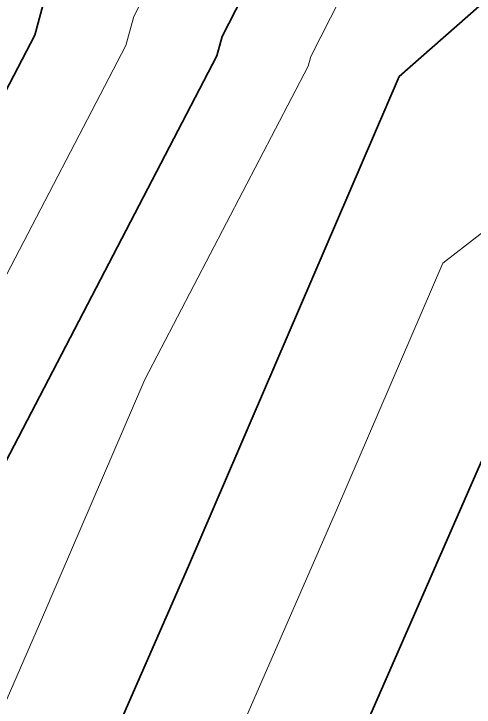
# Model space of a CAD drawing. Header units: millimetres. Extents: x -861324 to 439029, y -308065 to 694685.
# Drawn here: x -185928 to -178577, y 269829 to 280901 of the extents above; entities that cross this region are included whole.
import ezdxf

# ---------------------------------------------------------------- set-up
doc = ezdxf.new("R2010")
doc.units = ezdxf.units.MM
doc.layers.add('C-TOPO-MAJR', color=7, linetype='Continuous', lineweight=35)
doc.layers.add('C-TOPO-MINR', color=7, linetype='Continuous', lineweight=9)

msp = doc.modelspace()

# ---------------------------------------------------------------- linework, layer by layer
at = {"layer": 'C-TOPO-MAJR'}
for p, q in [((-173083, 285782), (-179773, 279902)), ((-181516, 282670), (-182599, 280539)), ((-185426, 281176), (-185595, 280559)), ((-185595, 280559), (-189765, 272556)), ((-182599, 280539), (-182684, 280231)), ((-182684, 280231), (-187896, 270226)), ((-179773, 279902), (-183139, 272083)), ((-178382, 273940), (-182434, 264672)), ((-183139, 272083), (-185165, 267449))]:
    msp.add_line(p, q, dxfattribs=at)
at = {"layer": 'C-TOPO-MINR'}
for p, q in [((-182388, 284054), (-184012, 280857)), ((-180645, 281286), (-181186, 280220)), ((-184012, 280857), (-184140, 280395)), ((-184140, 280395), (-188831, 271391)), ((-181186, 280220), (-181228, 280066)), ((-181228, 280066), (-183835, 275064)), ((-175508, 279681), (-179077, 276921)), ((-179077, 276921), (-180760, 273011)), ((-183835, 275064), (-185518, 271154)), ((-180760, 273011), (-183799, 266060)), ((-185518, 271154), (-186531, 268837))]:
    msp.add_line(p, q, dxfattribs=at)

doc.saveas('drawing.dxf')
